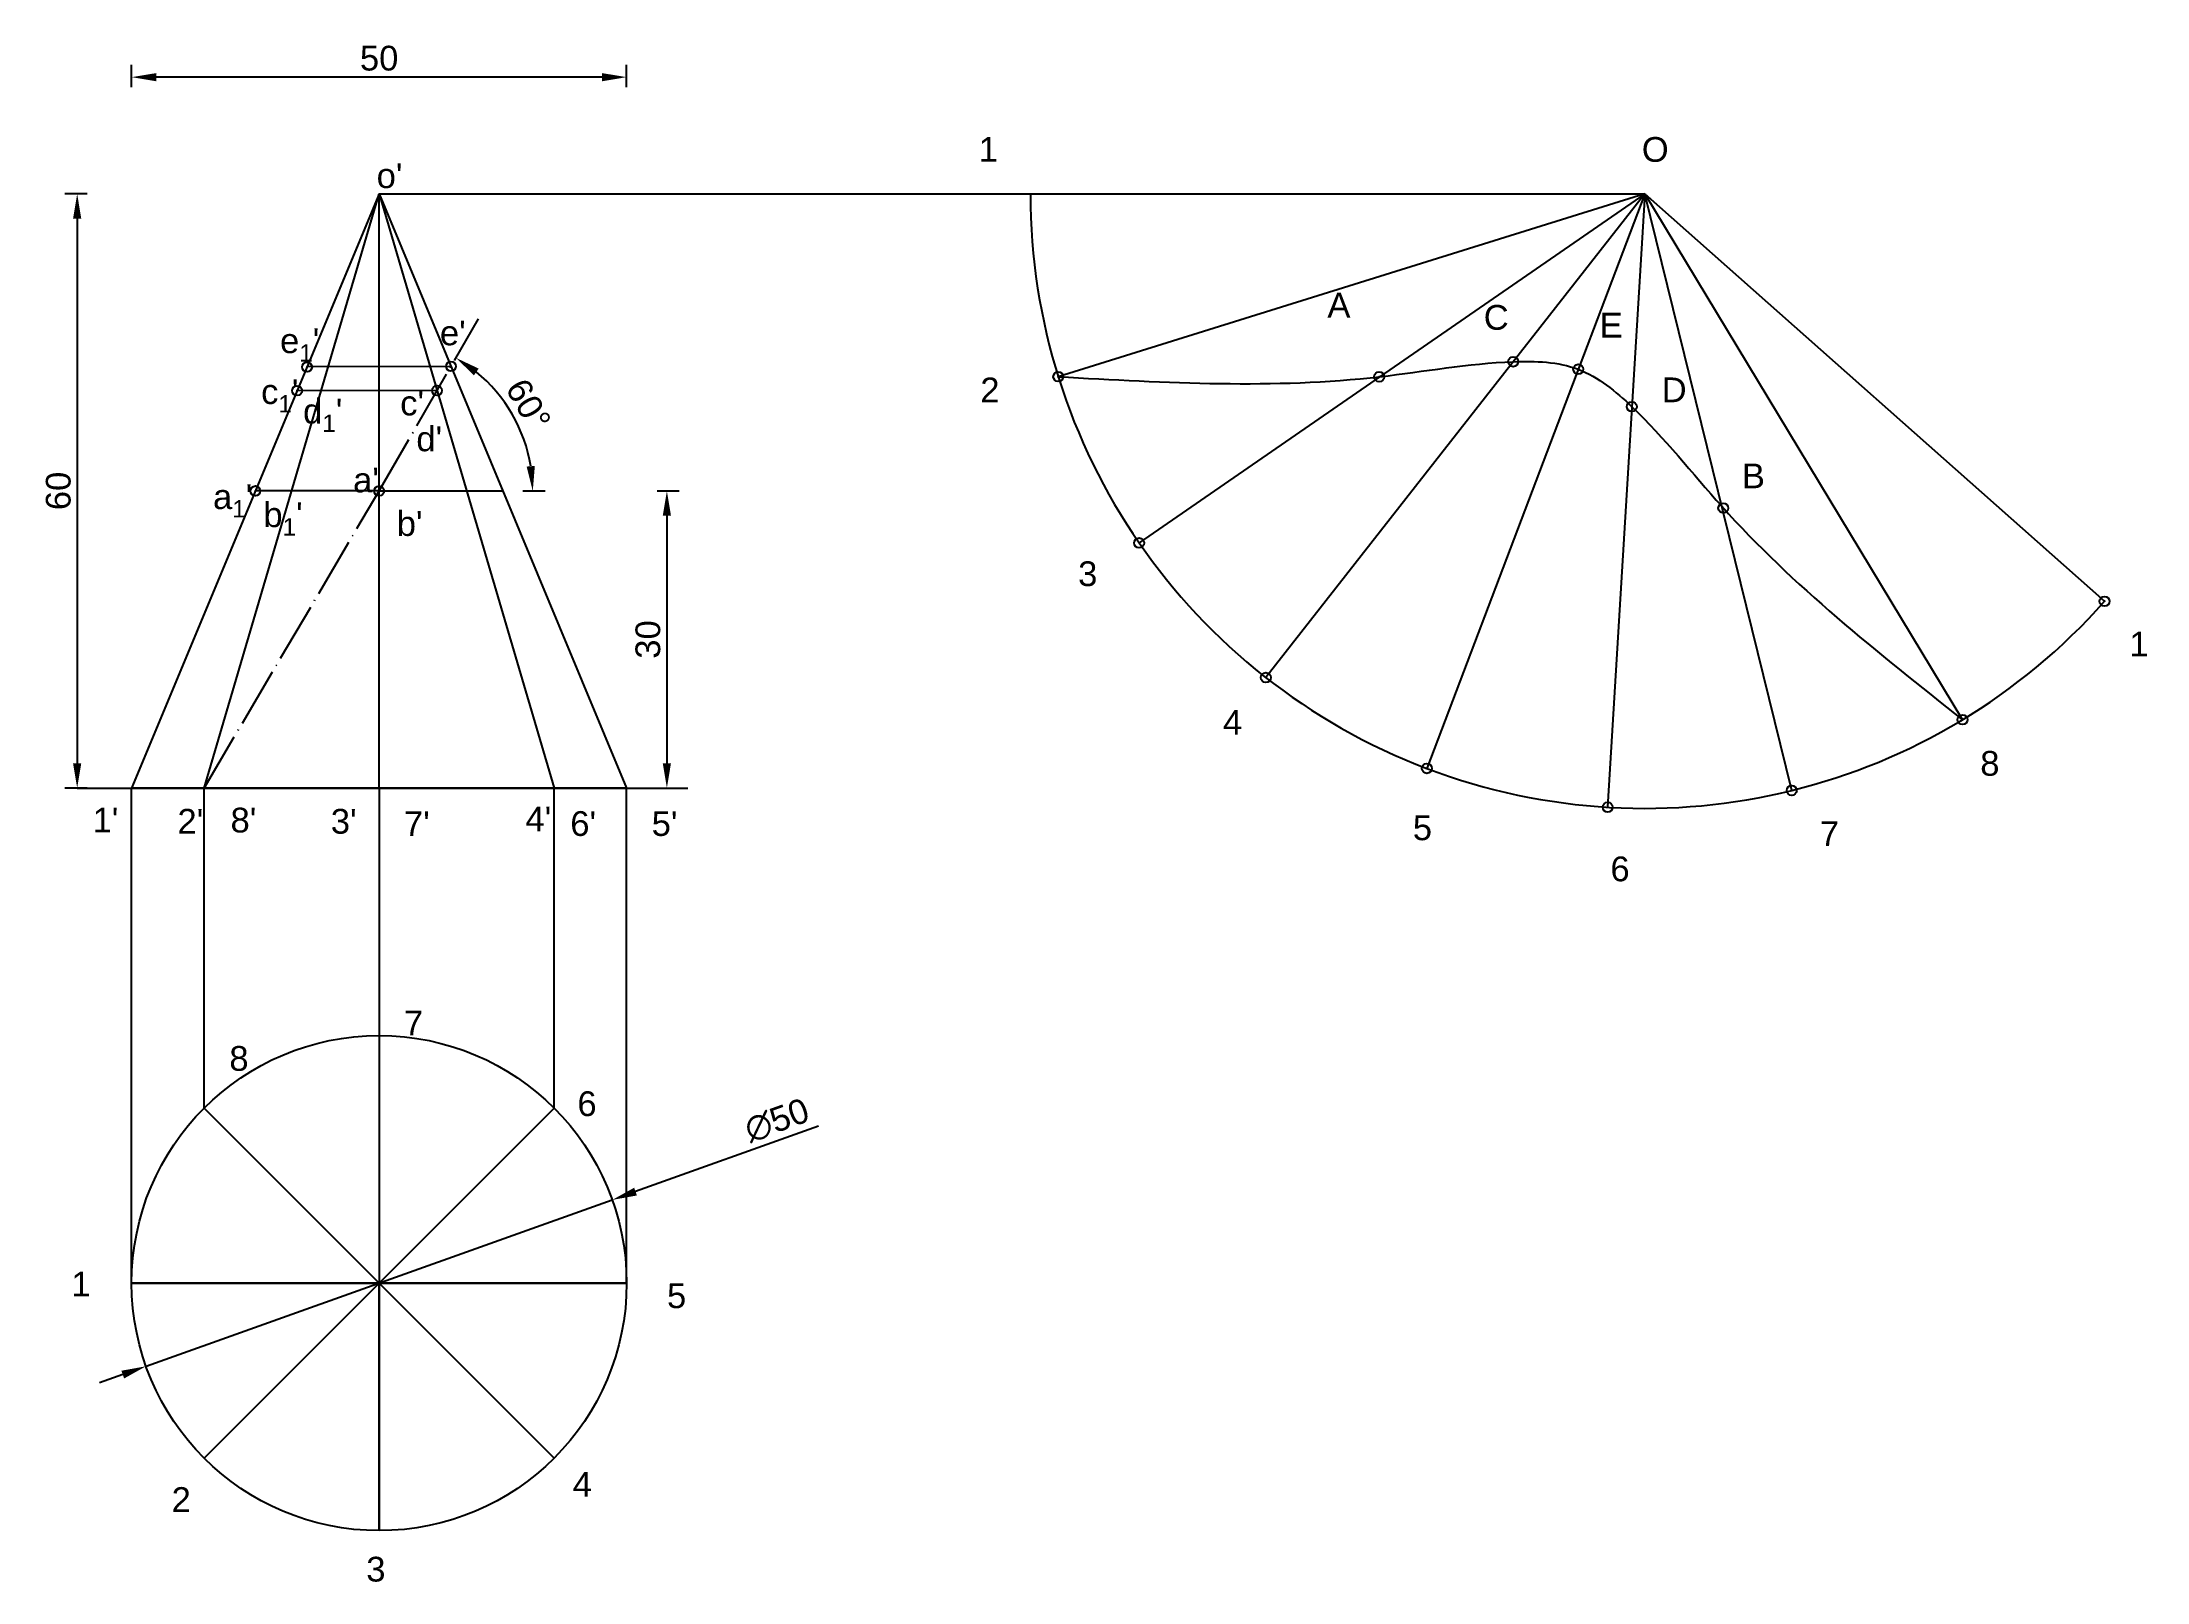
# Model space of a CAD drawing. Header units: millimetres. Extents: x 2366 to 2579, y 1320 to 1475.
import ezdxf

# ---------------------------------------------------------------- set-up
doc = ezdxf.new("R2010")
doc.units = ezdxf.units.MM
doc.header["$PDMODE"] = 32
doc.linetypes.add('ACAD_ISO04W100', pattern=[30, 24, -3, 0, -3])
doc.styles.get("Standard").update_dxf_attribs({"font": 'arial.ttf'})
doc.dimstyles.new('ISO-25', dxfattribs={"dimtxt": 2.5, "dimasz": 2.5, "dimexe": 1.25, "dimexo": 0.625, "dimtad": 1, "dimtxsty": 'Standard', "dimcen": 2.5, "dimadec": 0, "dimazin": 0, "dimtfac": 1, "dimtmove": 0, "dimatfit": 3, "dimfxl": 1, "dimfxlon": 1, "dimarcsym": 0})

# ---------------------------------------------------------------- blocks, each defined once
blk = doc.blocks.new('*D5')
at = {"color": 0, "lineweight": -2, "ltscale": 0.25, "transparency": 16777216}
blk.add_line((2414.52, 1430), (2416.77, 1430), dxfattribs=at)
blk.add_arc((2400, 1430), 15.52, 9.2414, 50.7586, dxfattribs=at)
at = {"color": 0, "lineweight": 25, "ltscale": 0.25, "transparency": 16777216}
for points in [[(2409.58, 1441.67), (2410.05, 1442.36), (2407.76, 1443.44)], [(2415.73, 1432.53), (2414.9, 1432.46), (2415.52, 1430)]]:
    blk.add_solid(points, dxfattribs=at)
at = {"layer": 'Defpoints', "color": 0, "lineweight": 25, "ltscale": 0.25, "transparency": 16777216}
for p in [(2410.04, 1447.39), (2414.58, 1435.31), (2400, 1430), (2400, 1430), (2412.5, 1430)]:
    blk.add_point(p, dxfattribs=at)
at = {"color": 0, "lineweight": 25, "ltscale": 0.25, "transparency": 16777216, "insert": (2415.08, 1438.71), "char_height": 2.5, "attachment_point": 5, "rotation": 300}
blk.add_mtext('60°', dxfattribs=at)
blk = doc.blocks.new('*D6')
at = {"color": 0, "lineweight": -2, "ltscale": 0.25, "transparency": 16777216}
for p, q in [((2370.5, 1460), (2368.25, 1460)), ((2369.5, 1457.5), (2369.5, 1402.5)), ((2370.5, 1400), (2368.25, 1400))]:
    blk.add_line(p, q, dxfattribs=at)
at = {"color": 0, "lineweight": 25, "ltscale": 0.25, "transparency": 16777216}
for points in [[(2369.08, 1457.5), (2369.91, 1457.5), (2369.5, 1460)], [(2369.08, 1402.5), (2369.91, 1402.5), (2369.5, 1400)]]:
    blk.add_solid(points, dxfattribs=at)
at = {"layer": 'Defpoints', "color": 0, "lineweight": 25, "ltscale": 0.25, "transparency": 16777216}
for p in [(2400, 1460), (2369.5, 1400), (2400, 1400)]:
    blk.add_point(p, dxfattribs=at)
at = {"color": 0, "lineweight": 25, "ltscale": 0.25, "transparency": 16777216, "insert": (2367.6, 1430), "char_height": 2.5, "attachment_point": 5, "rotation": 90}
blk.add_mtext('60', dxfattribs=at)
blk = doc.blocks.new('*D7')
at = {"color": 0, "lineweight": -2, "ltscale": 0.25, "transparency": 16777216}
for p, q in [((2444.39, 1365.84), (2425.9, 1359.24)), ((2376.45, 1341.6), (2423.55, 1358.4)), ((2374.1, 1340.76), (2371.74, 1339.92))]:
    blk.add_line(p, q, dxfattribs=at)
at = {"color": 0, "lineweight": 25, "ltscale": 0.25, "transparency": 16777216}
for points in [[(2425.76, 1359.63), (2426.04, 1358.85), (2423.55, 1358.4)], [(2373.96, 1341.15), (2374.24, 1340.37), (2376.45, 1341.6)]]:
    blk.add_solid(points, dxfattribs=at)
at = {"layer": 'Defpoints', "color": 0, "lineweight": 25, "ltscale": 0.25, "transparency": 16777216}
for p in [(2423.55, 1358.4), (2376.45, 1341.6)]:
    blk.add_point(p, dxfattribs=at)
at = {"color": 0, "lineweight": 25, "ltscale": 0.25, "transparency": 16777216, "insert": (2440.18, 1366.43), "char_height": 2.5, "attachment_point": 5, "rotation": 19.6381}
blk.add_mtext('∅50', dxfattribs=at)
blk = doc.blocks.new('*D8')
at = {"color": 0, "lineweight": -2, "ltscale": 0.25, "transparency": 16777216}
for p, q in [((2375, 1470.79), (2375, 1473.04)), ((2422.5, 1471.79), (2377.5, 1471.79)), ((2425, 1470.79), (2425, 1473.04))]:
    blk.add_line(p, q, dxfattribs=at)
at = {"color": 0, "lineweight": 25, "ltscale": 0.25, "transparency": 16777216}
for points in [[(2377.5, 1472.2), (2377.5, 1471.37), (2375, 1471.79)], [(2422.5, 1472.2), (2422.5, 1471.37), (2425, 1471.79)]]:
    blk.add_solid(points, dxfattribs=at)
at = {"layer": 'Defpoints', "color": 0, "lineweight": 25, "ltscale": 0.25, "transparency": 16777216}
for p in [(2375, 1471.79), (2375, 1400), (2425, 1400)]:
    blk.add_point(p, dxfattribs=at)
at = {"color": 0, "lineweight": 25, "ltscale": 0.25, "transparency": 16777216, "insert": (2400, 1473.69), "char_height": 2.5, "attachment_point": 5}
blk.add_mtext('50', dxfattribs=at)
blk = doc.blocks.new('*D10')
at = {"color": 0, "lineweight": -2, "ltscale": 0.25, "transparency": 16777216}
for p, q in [((2428.07, 1430), (2430.32, 1430)), ((2429.07, 1427.5), (2429.07, 1402.5)), ((2428.07, 1400), (2430.32, 1400))]:
    blk.add_line(p, q, dxfattribs=at)
at = {"color": 0, "lineweight": 25, "ltscale": 0.25, "transparency": 16777216}
for points in [[(2428.65, 1427.5), (2429.48, 1427.5), (2429.07, 1430)], [(2428.65, 1402.5), (2429.48, 1402.5), (2429.07, 1400)]]:
    blk.add_solid(points, dxfattribs=at)
at = {"layer": 'Defpoints', "color": 0, "lineweight": 25, "ltscale": 0.25, "transparency": 16777216}
for p in [(2400.35, 1430), (2400.35, 1400), (2429.07, 1400)]:
    blk.add_point(p, dxfattribs=at)
at = {"color": 0, "lineweight": 25, "ltscale": 0.25, "transparency": 16777216, "insert": (2427.16, 1415), "char_height": 2.5, "attachment_point": 5, "rotation": 90}
blk.add_mtext('30', dxfattribs=at)
blk = doc.blocks.new('r')
for p, q in [((-65.789, 0), (-90.789, -60)), ((-83.466, -60), (-65.789, 0)), ((-65.789, -60), (-65.789, 0)), ((-65.789, 0), (-48.111, -60)), ((-65.789, 0), (-40.789, -60)), ((-65.789, -30), (-53.289, -30)), ((-96.292, -60), (-34.592, -60)), ((-90.789, -110), (-90.789, -60)), ((-83.466, -92.322), (-83.466, -60)), ((-65.789, -60), (-65.789, -110)), ((-48.111, -92.322), (-48.111, -60)), ((-40.789, -110), (-40.789, -60)), ((-83.466, -92.322), (-48.111, -127.678)), ((-83.466, -127.678), (-48.111, -92.322)), ((-65.789, -110), (-90.789, -110)), ((-90.789, -110), (-40.789, -110)), ((-40.789, -110), (-65.789, -110)), ((-65.789, -110), (-65.789, -135)), ((-65.789, -135), (-65.789, -110))]:
    blk.add_line(p, q)
at = {"lineweight": 25, "ltscale": 0.25}
for p, q in [((-65.789, 0), (62.052, 0)), ((62.052, 0), (2.81, -18.461)), ((62.052, 0), (10.985, -35.25)), ((62.052, 0), (23.785, -48.847)), ((62.052, 0), (40.05, -58.02)), ((62.052, 0), (58.308, -61.939)), ((62.052, 0), (108.502, -41.144)), ((76.905, -60.248), (62.052, 0)), ((62.052, 0), (94.157, -53.101)), ((-58.528, -17.425), (-73.072, -17.479)), ((35.307, -18.461), (35.31, -18.461)), ((-59.936, -19.863), (-74.07, -19.874)), ((-65.789, -30), (-78.289, -30)), ((-40.789, -60), (-90.789, -60))]:
    blk.add_line(p, q, dxfattribs=at)
at = {"linetype": 'ACAD_ISO04W100', "lineweight": 25, "ltscale": 0.25}
for p, q in [((-65.789, -30), (-55.751, -12.614)), ((-83.466, -60), (-65.789, -30))]:
    blk.add_line(p, q, dxfattribs=at)
blk.add_circle((-65.789, -110), 25)
at = {"lineweight": 25, "ltscale": 0.25}
blk.add_arc((62.052, 0), 62.052, 180, 318.46613, dxfattribs=at)
blk.add_spline([(2.81, -18.461), (35.31, -18.461), (48.774, -16.948), (55.336, -17.709), (60.753, -21.491), (69.83, -31.55), (94.157, -53.101)], degree=3, dxfattribs=at)
at = {"lineweight": 25}
for p in [(2.81, -18.461), (10.985, -35.25), (108.502, -41.145), (23.785, -48.847), (94.157, -53.101), (40.05, -58.02), (76.905, -60.248), (58.308, -61.939)]:
    blk.add_point(p, dxfattribs=at)
at = {"lineweight": 25, "ltscale": 0.25}
dim = blk.add_linear_dim(base=(-90.789, 11.786), p1=(-40.789, -60), p2=(-90.789, -60), dimstyle='ISO-25', dxfattribs=at)
dim.commit()
dim.dimension.update_dxf_attribs({"geometry": '*D8', "text_midpoint": (-65.789, 13.687), "insert": (-2465.789, -1460)})
for base, p1, p2, picture, middle in [((-96.292, -60), (-65.789, 0), (-65.789, -60), '*D6', (-98.193, -30)), ((-36.723, -60), (-65.442, -30), (-65.442, -60), '*D10', (-38.625, -45))]:
    dim = blk.add_linear_dim(base=base, p1=p1, p2=p2, angle=90, dimstyle='ISO-25', dxfattribs=at)
    dim.commit()
    dim.dimension.update_dxf_attribs({"geometry": picture, "text_midpoint": middle, "insert": (-2465.789, -1460)})
dim = blk.add_angular_dim_2l(base=(-51.208, -24.693), line1=((-65.789, -30), (-53.289, -30)), line2=((-65.789, -30), (-55.751, -12.614)), dimstyle='ISO-25', dxfattribs=at)
dim.commit()
dim.dimension.update_dxf_attribs({"geometry": '*D5', "text_midpoint": (-50.704, -21.291), "insert": (-2465.789, -1460)})
dim = blk.add_diameter_dim_2p(p1=(-89.335, -118.402), p2=(-42.243, -101.598), dimstyle='ISO-25', dxfattribs=at)
dim.commit()
dim.dimension.update_dxf_attribs({"geometry": '*D7', "text_midpoint": (-24.949, -95.427), "dimtype": 131, "insert": (-2465.789, -1460)})

msp = doc.modelspace()

# ---------------------------------------------------------------- linework, layer by layer
at = {"lineweight": 25, "ltscale": 0.25}
for p in [(2392.72, 1442.52), (2392.72, 1442.52), (2407.26, 1442.58), (2501.02, 1441.53), (2514.56, 1443.05), (2521.13, 1442.29), (2391.72, 1440.13), (2405.85, 1440.14), (2526.54, 1438.51), (2387.5, 1430), (2400, 1430), (2535.78, 1428.27)]:
    msp.add_point(p, dxfattribs=at)

# ---------------------------------------------------------------- block references
at = {"lineweight": 25}
msp.add_blockref('r', (2465.79, 1460), dxfattribs=at)

# ---------------------------------------------------------------- texts
at = {"lineweight": 25, "ltscale": 0.25, "char_height": 2.5, "attachment_point": 1}
for s, insert in [('1', (2460.56, 1465.74)), ('O', (2527.55, 1465.74)), ("o'", (2399.75, 1463.09)), ('C', (2511.58, 1448.78)), ('E', (2523.29, 1447.99)), ("\\A1;e{\\H0.7x;\\S^ 1;}'", (2389.99, 1446.42)), ("e'", (2406.14, 1447.21)), ("\\A1;d{\\H0.7x;\\S^ 1;}'", (2392.32, 1439.31)), ("c'", (2402.13, 1440.13)), ('2', (2460.73, 1441.45)), ('D ', (2529.56, 1441.46)), ("a'", (2397.37, 1432.36)), ('B', (2537.66, 1432.77)), ("\\A1;b{\\H0.7x;\\S^ 1;}'", (2388.31, 1428.85)), ("b'", (2401.78, 1427.96)), ('3', (2470.61, 1422.89)), ('1', (2576.8, 1415.79)), ('4', (2485.24, 1407.89)), ('8', (2561.74, 1403.74)), ("2'", (2379.63, 1397.89)), ("8'", (2384.99, 1398.01)), ("3'", (2395.12, 1397.89)), ("7'", (2402.51, 1397.66)), ("4'", (2414.78, 1398.13)), ("6'", (2419.31, 1397.66)), ("5'", (2427.53, 1397.66)), ('5', (2504.42, 1397.23)), ('6', (2524.38, 1393.08)), ('7', (2402.51, 1377.51)), ('8', (2384.87, 1373.94)), ('6 ', (2420.03, 1369.37)), ('1', (2368.91, 1351.16)), ('5', (2429.08, 1349.97)), ('2', (2379.04, 1329.39)), ('4', (2419.55, 1330.93)), ('3 ', (2398.7, 1322.36))]:
    msp.add_mtext(s, dxfattribs=dict(at, insert=insert))
for s, width, insert in [('A', 0.7575, (2495.79, 1450.01)), ("\\A1;c{\\H0.7x;\\S^ 1;}'", 2.5, (2388.08, 1441.28)), ("d'", 0.4826, (2403.76, 1436.51)), ("\\A1;a{\\H0.7x;\\S^ 1;}'", 1.2135, (2383.22, 1430.67)), ("1'", 0.1264, (2371.05, 1398.01)), ('7', 2.1745, (2545.53, 1396.63))]:
    msp.add_mtext_dynamic_manual_height_columns(s, width=width, gutter_width=12.5, heights=[0], dxfattribs=dict(at, insert=insert))

doc.saveas('drawing.dxf')
